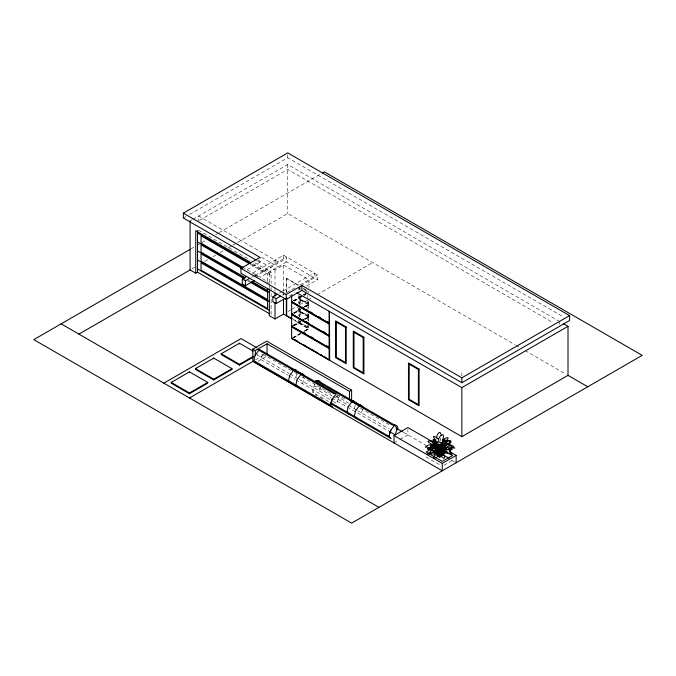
<?xml version="1.0" encoding="UTF-8"?>
<svg xmlns="http://www.w3.org/2000/svg" width="676" height="676" viewBox="0 0 676 676"><rect width="100%" height="100%" fill="white"/><g stroke="black" fill="none" stroke-linecap="round" stroke-linejoin="round"><path stroke-width="0.51" stroke-dasharray="3.38 2.54" d="M440.769 440.946L440.355 438.639M262.508 354.139L260.691 359.505L287.849 375.18M296.857 374.065L295.04 379.43M355.297 405.38L353.48 410.746M362.581 409.495L360.773 414.861M320.661 387.449L319.131 390.821M302.324 383.545L303.854 380.174L303.854 376.515M314.855 384.289L312.489 389.08L312.304 392.046L329.668 402.076M183.357 218.044L186.086 216.472M189.711 214.376L287.748 157.778L563.218 316.816M190.083 220.908L191.908 219.852M192.821 219.328L287.748 164.521L561.621 322.638M199.488 220.384L287.748 169.422L553.129 322.638M190.928 248.92L194.587 246.808M198.245 244.695L200.983 243.115M201.904 242.583L205.555 240.479M215.61 234.673L218.356 233.085M219.269 232.561L320.728 173.977M191.908 268.887L194.646 267.307M204.684 261.511L208.335 259.398M212.898 256.762L215.644 255.182M220.207 252.554L223.857 250.441M228.42 247.805L232.071 245.701M232.983 245.168L236.634 243.064M237.546 242.54L287.748 213.557L515.07 344.794M247.289 269.597L259.973 262.28L259.973 257.379M252.824 272.943L283.506 255.232L317.475 274.845L317.475 279.746L305.848 286.455M251.506 277.304L254.168 275.766M255.055 275.25L286.624 257.032L286.624 261.933L260.539 276.991M254.751 276.729L283.506 260.133L317.475 279.746M252.993 263.767L269.344 273.205L271.118 272.183L271.118 283.447M258.071 260.159L275.014 269.935L283.506 265.034L308.983 279.746L308.983 287.646M286.337 291.947L286.683 278.318L299.426 285.669L299.426 289.801M279.154 293.24L281.85 291.677M282.754 291.162L314.247 272.977L314.247 277.878L302.552 284.63M282.391 295.099L286.016 293.004M286.92 292.488L296.865 286.742M299.857 285.019L317.475 274.845M289.59 295.843L294.99 292.725M307.842 292.167L303.718 289.379M293.122 300.752L302.24 295.488M303.152 294.956L306.803 292.852M293.333 300.879L302.451 295.606M303.363 295.082L307.014 292.978M294.035 301.04L303.152 295.775M304.065 295.251L305.89 294.195M294.246 301.166L303.363 295.902M304.276 295.37L306.101 294.322M299.781 295.826L299.781 298.953L308.197 303.406L308.197 301.319M299.781 303.93L300.136 299.561L308.197 304.217L308.197 308.383M288.052 311.442L290.781 309.87M291.694 309.338L296.24 306.718M299.882 304.614L307.157 300.406M308.07 299.882L311.712 297.786M317.171 294.635L372.679 262.584M297.06 307.504L298.826 308.518M299.781 298.953L308.197 303.406M292.209 313.537L300.414 308.797M304.065 306.693L308.839 304.183L308.839 304.994L305.189 307.107M294.246 312.608L299.713 309.447M304.276 306.811L308.839 304.183M294.035 313.301L300.414 309.616M304.977 306.98L308.839 304.994M294.246 313.427L300.626 309.735M299.781 308.087L299.781 311.205L308.197 315.658L308.197 313.579M299.781 316.9L300.136 311.822L308.197 316.478L308.197 321.353M299.781 311.205L308.197 315.658M299.781 312.025L308.197 316.478M292.209 325.798L300.414 321.058M301.327 320.525L308.805 316.419L308.805 317.238L305.155 319.342M293.3 325.367L302.417 320.103M303.33 319.579L308.805 316.419M294.035 325.562L300.414 321.877M304.977 319.241L308.805 317.238M294.212 325.663L300.592 321.979M298.716 320.162L298.716 323.263L299.426 322.858L299.426 320.787M299.781 320.804L299.781 322.748L308.197 327.201L308.197 325.257M299.781 322.748L308.197 327.201M292.176 338.076L300.397 333.327M304.056 331.215L308.628 328.578L308.628 326.491M293.266 337.645L299.662 333.952M304.234 331.316L308.805 328.68L305.146 331.198M292.869 338.076L300.752 333.53M305.13 331.003L308.983 328.781L293.612 319.909M255.427 359.902L264.096 354.9M293.266 338.059L300.575 333.834M258.021 361.271L266.15 356.573M394.015 442.924L399.22 439.915M400.082 439.417L407.881 434.913L407.881 429.657M443.997 465.291L452.607 460.322M440.262 438.808L440.946 438.944M515.982 345.318L519.633 347.43M525.108 350.59L566.184 374.31M278.132 261.933L198.575 216.007L198.575 220.908M261.358 257.159L278.132 266.834M257.235 260.699L259.973 262.28M286.337 278.52L298.167 285.348M303.575 288.475L308.079 291.077M303.22 288.677L308.839 291.922L308.839 292.742M198.423 230.22L250.221 260.116M254.759 262.744L271.118 272.183M252.038 264.434L271.118 275.453M250.264 264.231L267.578 274.228L267.578 281.588L243.884 267.907M299.781 299.764L307.842 304.428L307.842 308.586M254.759 275.005L258.393 277.101M266.572 281.824L271.118 284.444M248.396 280.32L250.221 281.368M247.526 280.633L249.351 281.689M293.054 319.173L299.426 322.858M298.716 323.263L308.805 329.085M403.344 432.294L426.1 445.425M451.593 460.145L456.148 462.773M336.707 394.37L346.763 400.175M360.426 408.177L390.584 425.584M335.904 395.806L348.588 403.133M262.727 354.08L291.06 370.44M294.719 372.552L298.37 374.665M301.986 376.862L332.144 394.269M335.803 396.381L339.453 398.494L339.276 395.73M332.279 395.959L315.084 386.03L313.554 389.393L313.554 393.052M333.183 396.482L347.667 404.839M348.579 405.363L356.675 410.129M357.587 410.653L389.266 428.947M256.643 354.714L289.227 373.524M290.131 374.048L298.234 378.813M299.138 379.337L330.902 397.615M331.806 398.139L346.289 406.504M347.194 407.02L388.784 431.127M288.753 375.704L295.091 379.363M295.995 379.887L332.153 400.851M333.057 401.375L336.682 403.471L338.499 398.105L337.358 395.207M426.041 456.917L441.377 465.764M315.084 394.657L316.892 395.705M319.832 397.429L323.458 399.516M559.517 321.421L559.517 324.362M461.852 372.907L461.852 375.848M308.628 301.978L308.628 304.056M308.628 304.876L308.628 309.033M308.628 314.239L308.628 316.317M308.628 317.137L308.628 322.334M307.842 295.285L307.842 299.443M307.842 300.49L307.842 303.608M307.842 313.782L307.842 315.861M307.842 316.681L307.842 321.556M307.842 325.46L307.842 327.412M300.136 287.308L300.136 289.387M300.136 296.663L300.136 298.75M300.136 299.561L300.136 304.766M300.136 308.924L300.136 311.002M300.136 311.822L300.136 316.698M299.781 287.511L299.781 289.59M299.426 296.003L299.426 304.259M299.426 308.391L299.426 316.655M298.716 287.114L298.716 290.207M298.716 295.378L298.716 303.642M298.716 308.805L298.716 316.03M287.748 154.838L287.748 157.778M287.748 164.521L287.748 213.557M286.683 278.318L286.683 292.776M283.506 255.232L283.506 260.133M283.506 265.034L283.506 291.119M283.506 292.159L283.506 295.294M275.014 260.133L275.014 265.034M275.014 269.935L275.014 286.632M275.014 287.672L275.014 291.846M271.118 287.444L271.118 291.44M271.118 293.435L271.118 314.678M269.344 273.205L269.344 283.574M269.344 284.613L269.344 287.722M257.75 353.785L257.75 354.545"/><path stroke-width="1.01" d="M440.473 451.526L440.473 449.523M436.789 438.175C435.995 435.64 440.152 429.049 441.115 434.626M439.763 452.083L439.78 450.461M440.473 448.222L440.439 451.779L441.538 451.357M439.949 455.641L439.975 454.01M442.028 447.444L441.546 452.067M441.783 455.202L442.78 450.715L444.293 448.23L442.619 451.103L441.656 455.514M440.008 452.041L440.127 448.602M434.795 440.76L434.829 439.865M441.707 454.095L442.712 446.447L445.332 443.363L447.073 442.611C448.23 445.366 442.476 441.884 441.673 444.977C439.104 446.828 443.878 446.363 442.146 446.718L441.538 451.72M440.22 448.433L440.093 451.593L440.558 449.81M439.822 456.283L439.941 453.748M438.977 448.315L438.935 447.63M439.383 450.706L439.417 448.864L436.628 446.101M441.301 454.297L441.403 452.675M440.448 450.351L440.329 451.99L440.667 448.763M433.105 448.627L433.181 447.115M441.124 451.889L441.318 450.123M445.07 445.154L444.402 446.667M439.67 447.478L439.949 445.611L440.583 445.83M440.456 446.752L440.718 445.264M436.366 441.056L436.223 444.276M439.814 452.126L440.152 450.368M440.997 452.244L441.343 449.464M441.048 454.272L441.496 452.303M439.155 447.335L440.203 446.287L442.569 446.819L443.49 445.56L444.014 445.898L443.574 446.937L440.929 448.365L439.544 448.12M441.673 454.745L442.645 451.898M436.012 451.652L435.564 451.348L436.95 452.269L439.155 456.731L436.612 451.585L435.682 451.56L434.829 450.495M436.924 446.481L436.62 447.292L438.487 452.159M441.191 453.266L441.698 451.45M440.659 446.963L441.225 444.994L440.879 445.34M441.293 455.396L443.397 451.053L445.602 448.501L441.876 453.545M441.563 453.706L442.028 452.159M438.445 439.417L440.465 435.741L443.067 434.651C444.2 435.935 442.603 441.977 441.166 444.318M441.884 455.32L442.586 453.512L446.135 449.025M445.695 441.47L446.025 440.617M442.341 451.357L444.732 445.146L445.89 445.602M441.96 455.007L445.695 449.134M441.665 452.548L444.487 445.695L444.892 445.89C448.34 443.329 455.463 439.746 446.371 441.048M442.011 451.881L440.414 456.621L442.924 448.382L444.233 445.315L444.487 445.695L443.988 444.859M440.938 449.379L441.529 448.061L440.811 448.171M443.971 444.698C443.549 442.197 451.56 436.958 446.422 437.769C442.383 438.538 442.772 444.293 440.237 445.661L441.158 443.633L443.126 441.834L446.185 440.837L444.935 439.924L441.715 443.895L442.324 445.045M439.07 444.343L438.428 445.256L436.899 444.453L434.482 438.656C430.587 433.561 439.358 438.192 438.876 441.259M435.403 445.062L434.947 445.932L438.344 454.661M441.335 455.472L443.067 454.542L444.293 454.956L444.631 456.934L444.048 458.505L439.882 455.354L442.281 454.737L441.749 455.404M332.634 398.671L330.817 404.037L331.105 405.701L332.634 407.307L255.959 362.978L255.114 361.736M391.074 429.987L389.258 435.352L389.545 437.017L391.074 438.623L330.471 403.547M440.929 448.095L441.614 446.946M445.399 442.695L442.932 446.574M441.36 455.54L443.887 453.072L445.957 452.193L441.927 454.568M444.098 444.495L447.149 441.267L445.442 441.149M445.763 450.039L445.129 450.943L443.912 450.977L450.013 453.816L450.005 450.309L448.923 449.067L448.103 449.287M442.188 449.675L443.304 449.574C443.456 447.884 440.651 452.793 439.104 449.151L438.158 449.261L440.287 450.25L441.149 449.836M447.673 444.529C453.03 442.324 451.467 440.152 446.312 441.124M445.467 446.025L444.233 448.585L446.126 449.641M441.521 453.503L443.363 451.5L445.399 450.681L445.171 449.861M438.792 451.391L440.025 450.14L440.845 450.174L439.569 451.416M441.631 453.74L443.515 451.855L445.56 451.053L446.997 451.441M316.757 381.881L317.889 380.757L359.928 405.034L355.441 411.008L354.342 416.315M437.744 446.43L436.654 447.064L434.668 446.321L433.553 443.769M441.876 451.154L444.25 449.126L442.408 450.917M438.538 456.063C435.927 457.534 431.043 460.905 434.693 455.049L438.259 455.159L439.147 455.861L438.58 456.03M437.617 454.948L440.152 456.858L439.932 454.661M446.642 451.323L445.146 452.835C448.306 453.233 455.311 456.013 449.641 451.145M431.558 450.351C427.131 456.579 432.665 451.086 435.564 451.695L436.502 451.999M439.746 446.87L439.07 447.182M183.357 213.143L287.748 152.877L569.598 315.599L569.598 320.5L461.852 382.717L301.902 290.367L286.244 299.409L240.952 273.256L240.952 268.355L259.973 257.379L183.357 213.143L183.357 218.044L256.322 260.175M190.015 249.444L33.8 339.639L351.613 523.123L642.2 355.356L324.387 171.873L322.562 172.921M78.915 334.121L190.083 269.944L195.744 273.205L197.51 272.191L269.301 313.63M254.311 280.582L245.422 285.72L242.295 283.92L242.295 279.019L246.613 276.526M242.295 279.019L245.422 280.819L249.731 278.326M285.095 298.446L276.095 303.634L272.867 301.775L272.867 296.865L277.354 294.28M272.867 296.865L276.095 298.733L280.582 296.139M240.952 268.355L286.244 294.508L301.902 285.466L461.852 377.808L569.598 315.599M291.643 295.682L291.643 301.606L292.421 301.403M291.643 302.425L292.209 302.096L329.677 323.728L329.111 324.058L291.643 302.425L291.643 313.867L329.111 335.499L329.677 335.169M163.837 383.157L241.036 338.583L256.964 347.777M269.344 288.753L269.344 315.7L275.014 318.971L283.506 314.07L291.795 318.852M292.15 318.649L286.337 315.7L286.337 298.141M171.205 382.422L189.474 371.876L207.735 382.422L207.735 383.182L189.474 393.736L171.205 383.182L171.205 382.422L189.474 392.967L207.735 382.422M195.465 368.648L213.734 358.094L232.003 368.648L232.003 369.409L213.734 379.954L195.465 369.409L195.465 368.648L213.734 379.194L232.003 368.648M253.179 357.181L239.481 365.099L221.213 354.545L221.213 353.785L239.481 343.239L253.179 351.148M291.643 313.867L292.421 313.664L292.421 314.475M291.643 314.678L292.209 314.357L329.677 335.989L329.111 336.318L291.643 314.678L291.643 326.119L329.111 347.76L329.677 347.43L326.947 345.858M291.643 326.119L292.387 325.9L292.387 326.719M394.015 442.924L394.015 435.564L442.273 463.423L442.273 470.783L252.824 361.406L252.824 349.146L266.69 341.135L351.621 390.17L351.621 399.364M291.643 326.939L292.209 326.609L329.677 348.25L329.111 348.571L291.643 326.939L291.643 338.38L461.852 436.654L568.009 375.357L587.782 386.773M252.824 349.146L255.308 350.574L267.054 343.797L349.5 391.396L351.621 390.17M296.789 292.725L461.852 387.618L568.009 326.331L568.009 375.357M221.213 353.785L239.481 364.33L253.179 356.421M189.491 397.97L252.824 361.406M292.176 338.684L329.643 360.114L329.465 311.188M291.643 301.606L329.111 323.238L329.677 322.917M329.643 359.708L329.111 360.012L329.111 348.571M394.015 435.564L407.881 427.562L431.558 441.225M430.35 449.523L426.041 452.007L442.273 461.387L452.607 455.421L448.999 453.334M432.927 448.036L434.651 447.039M433.789 452.438L436.375 450.951L436.375 448.991M442.273 463.423L456.148 455.421L456.148 462.773M449.101 450.655L452.32 449.303L448.492 448.272M448.349 448.264L451.805 447.622L454.711 448.205L452.616 445.56L449.641 445.078M442.366 440.211L444.428 439.577L442.839 440.084M444.233 448.585L443.752 448.991C446.836 446.675 455.548 443.921 446.371 445.028M430.477 447.554C423.37 450.537 431.018 448.458 433.358 450.064M434.465 450.748L434.964 450.3L432.564 451.053L432.539 448.492L434.017 448.272M446.447 447.622L443.878 449.43L442.78 449.371L443.591 448.813C446.887 450.174 451.289 450.647 447.174 447.056M448.543 448.289C453.926 448.67 453.664 446.456 449.278 445.619M430.333 451.948C423.489 455.793 431.812 453.021 434.169 454.213L434.702 453.444L433.941 452.362M429.623 447.639L427.688 448.501L431.127 450.3M445.518 448.881L445.104 449.21L446.439 448.839M435.074 440.068L433.409 440.194L434.896 443.008M440.963 456.477L441.479 456.393M335.009 393.466L333.876 393.643L291.838 369.375L294.871 369.409L296.325 370.178M438.775 451.619L437.837 451.703L437.685 452.531L439.383 456.055L442.408 452.405L445.062 445.492M440.98 451.678L441.85 451.619M441.234 451.745L440.051 451.517M439.501 456.731L440.093 456.722L439.992 454.652M438.606 456.03L439.273 456.055M431.913 441.496L432.775 441.546M442.442 451.205L443.414 451.382L440.921 454.154L438.69 451.213L439.341 451.424M435.64 448.399L436.502 448.543M442.374 448.239L442.957 448.349M437.22 449.836L434.44 446.633C424.849 446.008 435.175 447.174 436.958 450.055M435.319 440.177L433.096 439.704L433.409 441.817M439.375 456.697L439.822 456.875L439.73 454.973M435.09 451.441L437.786 453.951M433.755 441.665C422.72 439.299 430.113 443.287 434.558 446.177L435.15 445.56L437.845 452.007M320.078 381.357L318.624 380.588L315.591 380.554L357.629 404.823L360.663 404.856L363.029 406.91M395.122 426.15L396.651 427.756L396.939 429.421L395.122 434.786L389.689 431.651M349.433 414.582L347.912 412.977M356.725 418.697L355.196 417.092M290.993 383.267L289.472 381.661M298.277 387.382L296.756 385.776M435.902 444.022C428.559 443.186 437.499 445.087 438.428 447.36M435.699 449.058L437.203 450.233L439.544 450.512L438.859 449.954C432.015 449.557 436.24 450.241 437.938 455.278M563.446 323.694L568.009 326.331M251.176 262.719L195.744 230.71L195.744 273.205M197.51 232.958L250.221 263.386M249.351 263.708L201.051 235.823L201.051 243.174L242.971 267.375M197.51 241.949L242.946 268.178M242.059 268.49L201.051 244.813L201.051 252.165L244.796 277.422M302.417 307.174L304.234 308.222M306.051 309.27L307.867 310.318M310.597 311.898L312.413 312.946M318.776 316.621L320.593 317.669M326.956 321.337L328.773 322.393M252.089 281.63L267.578 290.57L267.578 288.475M197.51 250.94L244.763 278.216M251.126 281.892L269.301 292.387M244.796 279.053L201.051 253.796L201.051 261.156L267.578 299.561L267.578 292.209L250.264 282.213M306.051 321.531L308.78 323.103M323.314 331.502L325.139 332.55M197.51 259.93L269.301 301.378M197.51 268.921L269.301 310.36M303.296 332.203L305.121 333.251M311.484 336.927L313.309 337.975M295.074 339.749L297.803 341.329M303.262 344.481L305.991 346.053M307.817 347.101L309.633 348.157M311.45 349.205L314.179 350.785M315.996 351.833L317.821 352.88M320.551 354.461L322.368 355.508M324.184 356.556L326.001 357.604M450.681 452.269L456.148 455.421M442.687 449.692L446.295 451.779M441.783 454.078L448.999 458.243M397.902 429.15L402.44 431.77M396.068 428.753L397.902 429.809L397.716 427.046L396.804 425.762L395.359 424.993L392.325 424.959L350.286 400.691L353.32 400.724L355.677 402.778M257.15 349.238L299.189 373.507L302.223 373.541L304.589 375.594M330.589 402.6L389.038 436.4L390.128 431.094L394.615 425.111L352.576 400.843L348.089 406.817L346.999 412.132M61.136 323.855L378.949 507.346M431.896 447.656L432.496 448.027M431.533 445.83L430.823 445.366C429.311 443.464 422.973 448.357 426.548 446.963L431.871 448.822M432.936 448.146L433.51 448.543M430.823 443.87L432.37 445.687L435.057 446.008L434.541 446.278L436.544 448.534L437.668 451.382M437.786 454.982L434.305 453.157L435.851 453.376L437.659 454.754M435.91 443.338C427.993 438.149 433.578 443.312 435.555 446.853L436.35 447.25C437.854 446.599 438.276 450.681 438.614 451.923M437.524 449.726L438.166 450.495M435.935 445.746C433.891 447.461 439.214 445.205 440.169 447.36L440.634 448.357L438.868 448.653L439.096 452.193M436.257 451.534L437.963 453.731M438.394 446.591L437.144 444.808M437.465 450.74L438.378 453.114M435.26 450.013L438.073 455.083M435.302 449.616L438.462 455.708M436.907 449.912L436.662 449.515L438.487 453.765M438.868 449.27L437.364 446.802L436.772 447.056L437.625 448.492M433.848 446.304L434.186 446.878M434.499 450.055L436.147 451.492L438.107 455.573M438.597 455.641L439.569 456.773L439.459 454.635M437.026 448.281L438.04 451.188M439.586 447.258L438.8 444.892L439.028 447.089M438.318 453.216L437.795 450.334L436.983 450.005L438.454 456.596L439.113 456.866L438.563 454.137M438.369 450.055L438.859 451.957M440.363 453.63L440.693 455.125M440.397 454.095L440.71 455.54M438.31 449.506L438.851 452.033M438.04 452.337L438.344 453.9M439.653 453.689L439.992 455.54M295.902 384.999L297.001 379.692L301.479 373.71L259.44 349.441L254.962 355.424L253.863 360.73L330.589 405.085L331.688 399.778L336.175 393.795L294.136 369.527L289.649 375.501L288.551 380.816M439.966 453.883L440.524 455.641L440.211 453.638L440.465 456.215L439.89 456.308L439.755 453.706M440.406 445.712L440.498 446.599M440.152 445.222L440.363 447.225M439.485 444.783L439.637 446.321M440.515 453.604L440.684 455.497M441.403 447.935L441.411 449.244M461.852 377.808L461.852 382.717M461.852 387.618L461.852 436.654M349.5 391.396L349.5 399.567M329.111 311.391L329.111 323.238M329.111 324.058L329.111 335.499M329.111 336.318L329.111 347.76M301.902 285.466L301.902 290.367M286.683 297.939L286.683 315.498M286.244 294.508L286.244 299.409M283.506 299.46L283.506 314.07M276.095 298.733L276.095 303.634M275.014 292.894L275.014 296.02M275.014 302.282L275.014 318.971M267.054 343.797L267.054 354.013M255.308 350.574L255.308 355.686M245.422 280.819L245.422 285.72M239.481 343.239L239.481 344M239.481 364.33L239.481 365.099M213.734 358.094L213.734 358.863M213.734 379.194L213.734 379.954M197.51 230.508L197.51 272.191M190.083 220.908L190.083 269.944M189.474 371.876L189.474 372.637M189.474 392.967L189.474 393.736M441.935 454.204L440.862 456.706L442.822 452.159L445.568 450.605L443.439 451.881L441.935 454.204M441.952 445.112L439.941 445.864L436.814 441.884C435.462 442.036 441.073 441.42 441.555 443.794L441.952 445.112M346.205 326.981L335.592 320.855L335.592 357.629L346.205 363.756L346.205 326.981M363.899 337.197L353.286 331.063L353.286 367.837L363.899 373.972L363.899 337.197M419.095 369.062L408.481 362.936L408.481 399.71L419.095 405.837L419.095 369.062M345.495 327.387L336.302 322.08L336.302 357.215L345.495 362.53L345.495 327.387M363.189 337.603L353.996 332.296L353.996 367.431L363.189 372.746L363.189 337.603M418.385 369.468L409.191 364.161L409.191 399.296L418.385 404.611L418.385 369.468M267.578 301.2L201.051 262.787L201.051 270.147L267.578 308.552L267.578 301.2"/></g></svg>
